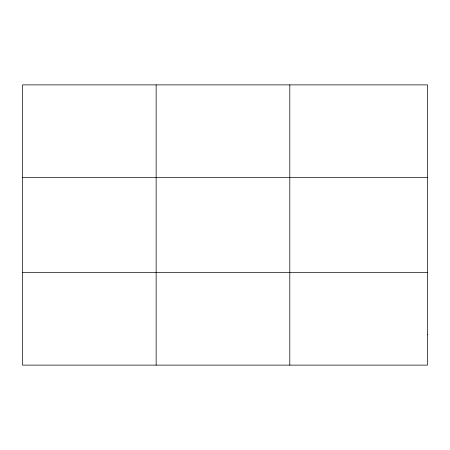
<?xml version="1.0" encoding="UTF-8"?>
<svg xmlns="http://www.w3.org/2000/svg" width="450" height="450" viewBox="0 0 450 450"><rect width="100%" height="100%" fill="white"/><g stroke="black" fill="none" stroke-linecap="round" stroke-linejoin="round"><path stroke-width="0.67" d="M156.15 84.881L156.15 365.119M289.8 84.881L289.8 365.119M22.5 177.362L427.5 177.362M22.5 272.638L427.5 272.638M427.5 334.294L427.5 365.119L22.5 365.119L22.5 84.881L427.5 84.881L427.5 334.294"/></g></svg>
